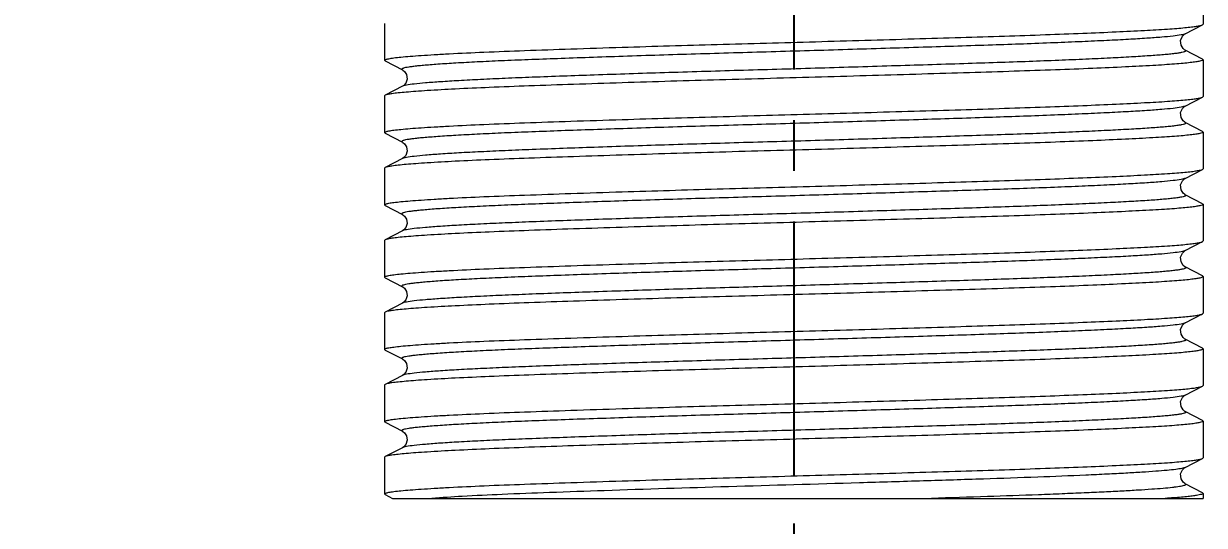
# Model space of a CAD drawing. Header units: millimetres. Extents: x 1243 to 1837, y -1232 to -812.
# Drawn here: x 1666.44 to 1696.01, y -1161.87 to -1149.3 of the extents above; entities that cross this region are included whole.
import ezdxf

# ---------------------------------------------------------------- set-up
doc = ezdxf.new("R2010")
doc.units = ezdxf.units.MM
doc.header["$LTSCALE"] = 0.1
doc.linetypes.add('CENTERX2', pattern=[101.6, 63.5, -12.7, 12.7, -12.7])
doc.layers.get('0').update_dxf_attribs({"lineweight": 13})
doc.layers.add('CENTER', color=1, linetype='CENTERX2')
doc.layers.add('DIM', color=3, linetype='Continuous', lineweight=9)
doc.styles.get("Standard").update_dxf_attribs({"font": 'arial.ttf'})
doc.dimstyles.new('ISO-25', dxfattribs={"dimtxt": 2.5, "dimasz": 2.5, "dimexe": 1.25, "dimexo": 0.625, "dimtad": 1, "dimdec": 1, "dimtxsty": 'Standard', "dimcen": 2.5, "dimadec": 0, "dimazin": 0, "dimtfac": 1, "dimtdec": 1, "dimtmove": 0, "dimatfit": 3, "dimfxl": 0, "dimarcsym": 0})

# ---------------------------------------------------------------- blocks, each defined once
blk = doc.blocks.new('*D11')
at = {"layer": 'Defpoints', "color": 0}
for p in [(1567.241, -1117.891), (1712.241, -1117.891), (1712.241, -1191.812)]:
    blk.add_point(p, dxfattribs=at)
at = {"layer": 'DIM', "color": 3, "linetype": 'ByBlock', "lineweight": -2}
for p, q in [((1567.241, -1118.516), (1567.241, -1193.062)), ((1712.241, -1118.516), (1712.241, -1193.062)), ((1572.241, -1191.812), (1707.241, -1191.812))]:
    blk.add_line(p, q, dxfattribs=at)
at = {"layer": 'DIM', "color": 3}
for points in [[(1572.241, -1190.979), (1572.241, -1192.646), (1567.241, -1191.812)], [(1707.241, -1190.979), (1707.241, -1192.646), (1712.241, -1191.812)]]:
    blk.add_solid(points, dxfattribs=at)
at = {"layer": 'DIM', "color": 3, "insert": (1639.436, -1188.635), "char_height": 5, "attachment_point": 5}
blk.add_mtext('145', dxfattribs=at)
blk = doc.blocks.new('*D12')
at = {"layer": 'Defpoints', "color": 0}
for p in [(1585.481, -1161.191), (1685.731, -1161.191), (1685.731, -1175.771)]:
    blk.add_point(p, dxfattribs=at)
at = {"layer": 'DIM', "color": 3, "linetype": 'ByBlock', "lineweight": -2}
for p, q in [((1585.481, -1161.816), (1585.481, -1177.021)), ((1685.731, -1161.816), (1685.731, -1177.021)), ((1590.481, -1175.771), (1680.731, -1175.771))]:
    blk.add_line(p, q, dxfattribs=at)
at = {"layer": 'DIM', "color": 3}
for points in [[(1590.481, -1174.938), (1590.481, -1176.604), (1585.481, -1175.771)], [(1680.731, -1174.938), (1680.731, -1176.604), (1685.731, -1175.771)]]:
    blk.add_solid(points, dxfattribs=at)
at = {"layer": 'DIM', "color": 3, "insert": (1638.666, -1172.593), "char_height": 5, "attachment_point": 5}
blk.add_mtext('102', dxfattribs=at)

msp = doc.modelspace()

# ---------------------------------------------------------------- linework, layer by layer
at = {"color": 7, "linetype": 'Continuous'}
for p, q in [((1695.981, -1148.396), (1695.981, -1149.315)), ((1675.481, -1149.301), (1675.481, -1150.22)), ((1695.965, -1149.331), (1695.981, -1149.315)), ((1695.534, -1149.556), (1695.965, -1149.331)), ((1695.966, -1150.191), (1695.535, -1149.966)), ((1695.966, -1150.191), (1695.981, -1150.206)), ((1695.981, -1150.206), (1695.981, -1151.125)), ((1675.496, -1150.236), (1675.481, -1150.22)), ((1675.496, -1150.236), (1675.927, -1150.46)), ((1675.496, -1151.096), (1675.481, -1151.111)), ((1675.926, -1150.871), (1675.496, -1151.096)), ((1675.481, -1151.111), (1675.481, -1152.03)), ((1695.534, -1151.366), (1695.965, -1151.141)), ((1695.965, -1151.141), (1695.981, -1151.125)), ((1695.966, -1152.001), (1695.535, -1151.776)), ((1675.496, -1152.046), (1675.481, -1152.03)), ((1675.496, -1152.046), (1675.927, -1152.27)), ((1695.966, -1152.001), (1695.981, -1152.016)), ((1695.981, -1152.016), (1695.981, -1152.935)), ((1675.926, -1152.681), (1675.496, -1152.906)), ((1675.496, -1152.906), (1675.481, -1152.921)), ((1675.481, -1152.921), (1675.481, -1153.84)), ((1695.534, -1153.176), (1695.965, -1152.951)), ((1695.965, -1152.951), (1695.981, -1152.935)), ((1695.966, -1153.811), (1695.535, -1153.586)), ((1675.496, -1153.856), (1675.481, -1153.84)), ((1675.496, -1153.856), (1675.927, -1154.08)), ((1695.966, -1153.811), (1695.981, -1153.826)), ((1695.981, -1153.826), (1695.981, -1154.745)), ((1675.926, -1154.491), (1675.496, -1154.716)), ((1675.496, -1154.716), (1675.481, -1154.731)), ((1675.481, -1154.731), (1675.481, -1155.65)), ((1695.534, -1154.986), (1695.965, -1154.761)), ((1695.965, -1154.761), (1695.981, -1154.745)), ((1695.966, -1155.621), (1695.535, -1155.396)), ((1675.496, -1155.666), (1675.481, -1155.65)), ((1675.496, -1155.666), (1675.927, -1155.89)), ((1695.966, -1155.621), (1695.981, -1155.636)), ((1695.981, -1155.636), (1695.981, -1156.555)), ((1675.926, -1156.301), (1675.496, -1156.526)), ((1675.496, -1156.526), (1675.481, -1156.541)), ((1675.481, -1156.541), (1675.481, -1157.46)), ((1695.534, -1156.796), (1695.965, -1156.571)), ((1695.965, -1156.571), (1695.981, -1156.555)), ((1695.966, -1157.431), (1695.535, -1157.206)), ((1675.496, -1157.476), (1675.481, -1157.46)), ((1675.496, -1157.476), (1675.927, -1157.7)), ((1695.966, -1157.431), (1695.981, -1157.446)), ((1695.981, -1157.446), (1695.981, -1158.365)), ((1675.926, -1158.111), (1675.496, -1158.336)), ((1675.496, -1158.336), (1675.481, -1158.351)), ((1675.481, -1158.351), (1675.481, -1159.27)), ((1695.534, -1158.606), (1695.965, -1158.381)), ((1695.965, -1158.381), (1695.981, -1158.365)), ((1695.966, -1159.241), (1695.535, -1159.016)), ((1675.496, -1159.286), (1675.481, -1159.27)), ((1675.496, -1159.286), (1675.927, -1159.51)), ((1695.966, -1159.241), (1695.981, -1159.256)), ((1695.981, -1159.256), (1695.981, -1160.175)), ((1675.926, -1159.921), (1675.496, -1160.146)), ((1675.496, -1160.146), (1675.481, -1160.161)), ((1675.481, -1160.161), (1675.481, -1161.08)), ((1695.534, -1160.416), (1695.965, -1160.191)), ((1695.965, -1160.191), (1695.981, -1160.175)), ((1695.966, -1161.051), (1695.535, -1160.826)), ((1675.496, -1161.096), (1675.481, -1161.08)), ((1675.496, -1161.096), (1675.679, -1161.191)), ((1695.966, -1161.051), (1695.981, -1161.066)), ((1695.981, -1161.066), (1695.981, -1161.191)), ((1675.679, -1161.191), (1695.981, -1161.191))]:
    msp.add_line(p, q, dxfattribs=at)
for points in [[(1695.535, -1149.966), (1695.528, -1149.962), (1695.482, -1149.926), (1695.43, -1149.841), (1695.419, -1149.721), (1695.463, -1149.618), (1695.515, -1149.568), (1695.534, -1149.556)], [(1675.927, -1150.461), (1675.937, -1150.466), (1675.98, -1150.501), (1676.029, -1150.578), (1676.044, -1150.689), (1676.01, -1150.79), (1675.96, -1150.848), (1675.926, -1150.871)], [(1695.535, -1151.776), (1695.528, -1151.772), (1695.482, -1151.736), (1695.43, -1151.65), (1695.419, -1151.53), (1695.463, -1151.428), (1695.515, -1151.377), (1695.534, -1151.366)], [(1675.927, -1152.271), (1675.937, -1152.276), (1675.979, -1152.31), (1676.029, -1152.388), (1676.044, -1152.499), (1676.011, -1152.6), (1675.96, -1152.658), (1675.926, -1152.681)], [(1695.535, -1153.586), (1695.528, -1153.582), (1695.482, -1153.546), (1695.429, -1153.46), (1695.42, -1153.339), (1695.463, -1153.238), (1695.515, -1153.187), (1695.534, -1153.176)], [(1675.927, -1154.081), (1675.937, -1154.086), (1675.979, -1154.12), (1676.029, -1154.197), (1676.044, -1154.308), (1676.011, -1154.41), (1675.961, -1154.468), (1675.926, -1154.491)], [(1695.535, -1155.396), (1695.528, -1155.392), (1695.482, -1155.355), (1695.429, -1155.269), (1695.42, -1155.149), (1695.463, -1155.047), (1695.515, -1154.997), (1695.534, -1154.986)], [(1675.927, -1155.891), (1675.937, -1155.896), (1675.979, -1155.93), (1676.029, -1156.007), (1676.044, -1156.118), (1676.011, -1156.219), (1675.961, -1156.278), (1675.926, -1156.301)], [(1695.535, -1157.206), (1695.528, -1157.202), (1695.482, -1157.165), (1695.429, -1157.079), (1695.42, -1156.958), (1695.464, -1156.857), (1695.515, -1156.807), (1695.534, -1156.796)], [(1675.927, -1157.701), (1675.937, -1157.706), (1675.979, -1157.74), (1676.028, -1157.817), (1676.044, -1157.927), (1676.011, -1158.029), (1675.961, -1158.088), (1675.926, -1158.111)], [(1695.535, -1159.016), (1695.528, -1159.012), (1695.481, -1158.975), (1695.429, -1158.888), (1695.42, -1158.767), (1695.464, -1158.667), (1695.515, -1158.617), (1695.534, -1158.606)], [(1675.927, -1159.511), (1675.937, -1159.516), (1675.979, -1159.55), (1676.028, -1159.626), (1676.044, -1159.737), (1676.011, -1159.839), (1675.961, -1159.898), (1675.926, -1159.921)], [(1695.535, -1160.826), (1695.528, -1160.822), (1695.481, -1160.785), (1695.429, -1160.698), (1695.42, -1160.577), (1695.464, -1160.476), (1695.515, -1160.427), (1695.534, -1160.416)]]:
    msp.add_lwpolyline(points, dxfattribs=at)
for points, knots in [([(1695.534, -1149.556), (1695.522, -1149.562), (1695.487, -1149.573), (1695.387, -1149.594), (1695.203, -1149.618), (1694.917, -1149.645), (1694.543, -1149.672), (1694.085, -1149.699), (1693.545, -1149.727), (1692.925, -1149.755), (1691.97, -1149.795), (1690.642, -1149.842), (1688.918, -1149.896), (1687.069, -1149.953), (1685.171, -1150.009), (1683.295, -1150.063), (1681.776, -1150.111), (1680.621, -1150.15), (1679.828, -1150.178), (1679.094, -1150.205), (1678.425, -1150.232), (1677.822, -1150.26), (1677.293, -1150.289), (1676.901, -1150.313), (1676.631, -1150.334), (1676.461, -1150.348), (1676.315, -1150.361), (1676.191, -1150.375), (1676.091, -1150.388), (1676.013, -1150.402), (1675.962, -1150.413), (1675.933, -1150.424), (1675.92, -1150.43), (1675.912, -1150.437), (1675.91, -1150.451), (1675.921, -1150.457), (1675.927, -1150.46)], [0, 0, 0, 0, 0.002152, 0.005481, 0.015653, 0.030336, 0.049368, 0.072668, 0.100253, 0.131904, 0.167152, 0.246043, 0.33431, 0.430113, 0.52788, 0.623795, 0.716151, 0.759448, 0.79989, 0.837172, 0.871252, 0.902002, 0.929103, 0.952038, 0.961832, 0.970468, 0.977933, 0.984237, 0.989392, 0.993408, 0.996283, 0.997299, 0.998044, 0.99855, 0.998918, 1, 1, 1, 1]), ([(1681.429, -1149.893), (1682.222, -1149.868), (1683.838, -1149.82), (1686.276, -1149.754), (1688.311, -1149.695), (1689.889, -1149.647), (1690.985, -1149.614), (1692.004, -1149.579), (1692.937, -1149.544), (1693.764, -1149.509), (1694.469, -1149.474), (1694.975, -1149.445), (1695.311, -1149.421), (1695.512, -1149.404), (1695.678, -1149.387), (1695.808, -1149.37), (1695.9, -1149.353), (1695.949, -1149.34), (1695.965, -1149.331)], [0, 0, 0, 0, 0.16355, 0.333154, 0.502894, 0.583281, 0.658501, 0.728904, 0.793572, 0.850912, 0.899692, 0.939061, 0.95525, 0.96916, 0.980671, 0.98967, 0.996112, 1, 1, 1, 1]), ([(1675.481, -1150.22), (1675.481, -1150.216), (1675.49, -1150.206), (1675.524, -1150.192), (1675.6, -1150.175), (1675.727, -1150.156), (1675.905, -1150.137), (1676.133, -1150.117), (1676.411, -1150.097), (1676.737, -1150.076), (1677.262, -1150.047), (1678.017, -1150.011), (1679.034, -1149.973), (1680.187, -1149.933), (1681.001, -1149.906), (1681.429, -1149.893)], [0, 0, 0, 0, 0.002055, 0.005757, 0.019159, 0.040702, 0.070568, 0.108956, 0.155727, 0.210649, 0.273339, 0.419931, 0.590515, 0.784732, 1, 1, 1, 1]), ([(1695.535, -1149.966), (1695.541, -1149.969), (1695.552, -1149.975), (1695.55, -1149.989), (1695.541, -1149.996), (1695.527, -1150.003), (1695.497, -1150.014), (1695.445, -1150.026), (1695.365, -1150.04), (1695.261, -1150.054), (1695.135, -1150.068), (1694.987, -1150.082), (1694.817, -1150.095), (1694.549, -1150.114), (1694.161, -1150.138), (1693.632, -1150.166), (1693.024, -1150.195), (1692.345, -1150.223), (1691.605, -1150.252), (1690.813, -1150.279), (1689.666, -1150.316), (1688.145, -1150.364), (1686.266, -1150.421), (1684.368, -1150.475), (1682.523, -1150.53), (1680.798, -1150.587), (1679.47, -1150.634), (1678.522, -1150.672), (1677.909, -1150.7), (1677.368, -1150.728), (1676.907, -1150.756), (1676.533, -1150.784), (1676.249, -1150.811), (1676.069, -1150.834), (1675.972, -1150.854), (1675.939, -1150.865), (1675.926, -1150.871)], [0, 0, 0, 0, 0.001061, 0.001431, 0.001951, 0.002719, 0.003765, 0.006728, 0.010871, 0.016187, 0.022652, 0.030236, 0.038891, 0.048585, 0.0712, 0.098184, 0.129235, 0.163945, 0.20179, 0.242156, 0.284671, 0.376697, 0.474062, 0.571199, 0.666054, 0.75542, 0.834147, 0.868624, 0.899972, 0.927655, 0.951232, 0.970365, 0.984858, 0.994681, 0.9979, 1, 1, 1, 1]), ([(1695.981, -1150.206), (1695.981, -1150.215), (1695.946, -1150.232), (1695.89, -1150.246), (1695.787, -1150.264), (1695.649, -1150.281), (1695.47, -1150.299), (1695.254, -1150.317), (1695, -1150.334), (1694.59, -1150.359), (1693.993, -1150.389), (1693.182, -1150.426), (1692.254, -1150.462), (1691.224, -1150.497), (1690.108, -1150.532), (1688.923, -1150.568), (1687.688, -1150.604), (1685.998, -1150.653), (1683.909, -1150.709), (1682.243, -1150.758), (1681.429, -1150.784)], [0, 0, 0, 0, 0.00186, 0.006174, 0.013151, 0.022803, 0.035107, 0.050023, 0.067494, 0.087458, 0.134543, 0.190547, 0.254596, 0.325687, 0.402708, 0.484459, 0.569661, 0.656975, 0.832465, 1, 1, 1, 1]), ([(1681.429, -1150.784), (1681.024, -1150.797), (1680.246, -1150.822), (1679.137, -1150.86), (1678.148, -1150.898), (1677.299, -1150.936), (1676.685, -1150.97), (1676.275, -1150.998), (1676.032, -1151.017), (1675.833, -1151.036), (1675.679, -1151.054), (1675.572, -1151.072), (1675.515, -1151.086), (1675.496, -1151.096)], [0, 0, 0, 0, 0.204783, 0.392597, 0.559952, 0.703836, 0.821614, 0.870028, 0.911156, 0.944814, 0.970873, 0.989249, 1, 1, 1, 1]), ([(1695.534, -1151.366), (1695.522, -1151.372), (1695.487, -1151.383), (1695.387, -1151.404), (1695.203, -1151.428), (1694.917, -1151.455), (1694.543, -1151.482), (1694.085, -1151.509), (1693.545, -1151.537), (1692.925, -1151.565), (1691.97, -1151.605), (1690.642, -1151.652), (1688.918, -1151.706), (1687.069, -1151.763), (1685.171, -1151.819), (1683.295, -1151.873), (1681.776, -1151.921), (1680.621, -1151.96), (1679.828, -1151.988), (1679.094, -1152.015), (1678.425, -1152.042), (1677.822, -1152.07), (1677.293, -1152.099), (1676.901, -1152.123), (1676.631, -1152.144), (1676.461, -1152.158), (1676.315, -1152.171), (1676.191, -1152.185), (1676.091, -1152.198), (1676.013, -1152.212), (1675.962, -1152.223), (1675.933, -1152.234), (1675.92, -1152.24), (1675.912, -1152.247), (1675.91, -1152.261), (1675.921, -1152.267), (1675.927, -1152.27)], [0, 0, 0, 0, 0.002152, 0.005481, 0.015652, 0.030336, 0.049368, 0.072668, 0.100253, 0.131903, 0.167152, 0.246042, 0.33431, 0.430113, 0.52788, 0.623795, 0.716151, 0.759447, 0.79989, 0.837172, 0.871252, 0.902002, 0.929103, 0.952038, 0.961832, 0.970468, 0.977933, 0.984237, 0.989392, 0.993408, 0.996283, 0.997299, 0.998044, 0.99855, 0.998918, 1, 1, 1, 1]), ([(1681.429, -1151.703), (1682.222, -1151.678), (1683.838, -1151.63), (1686.276, -1151.564), (1688.311, -1151.505), (1689.889, -1151.457), (1690.985, -1151.424), (1692.004, -1151.389), (1692.937, -1151.354), (1693.764, -1151.319), (1694.469, -1151.284), (1694.975, -1151.255), (1695.311, -1151.231), (1695.512, -1151.214), (1695.678, -1151.197), (1695.808, -1151.18), (1695.9, -1151.163), (1695.949, -1151.15), (1695.965, -1151.141)], [0, 0, 0, 0, 0.163554, 0.333154, 0.502894, 0.583282, 0.658493, 0.728908, 0.793572, 0.850914, 0.899689, 0.939063, 0.955246, 0.969161, 0.980671, 0.98967, 0.996112, 1, 1, 1, 1]), ([(1675.481, -1152.03), (1675.481, -1152.026), (1675.49, -1152.016), (1675.524, -1152.002), (1675.6, -1151.985), (1675.727, -1151.966), (1675.905, -1151.947), (1676.133, -1151.927), (1676.411, -1151.907), (1676.737, -1151.886), (1677.262, -1151.857), (1678.017, -1151.821), (1679.034, -1151.783), (1680.187, -1151.743), (1681.001, -1151.716), (1681.429, -1151.703)], [0, 0, 0, 0, 0.002055, 0.005756, 0.019158, 0.040703, 0.070566, 0.108956, 0.155724, 0.210648, 0.273336, 0.419934, 0.590534, 0.784735, 1, 1, 1, 1]), ([(1695.535, -1151.776), (1695.541, -1151.779), (1695.552, -1151.785), (1695.55, -1151.799), (1695.541, -1151.806), (1695.527, -1151.813), (1695.497, -1151.824), (1695.445, -1151.836), (1695.365, -1151.85), (1695.261, -1151.864), (1695.135, -1151.878), (1694.987, -1151.892), (1694.817, -1151.906), (1694.549, -1151.924), (1694.161, -1151.948), (1693.632, -1151.976), (1693.024, -1152.005), (1692.345, -1152.033), (1691.605, -1152.062), (1690.813, -1152.089), (1689.666, -1152.126), (1688.145, -1152.174), (1686.266, -1152.231), (1684.368, -1152.285), (1682.523, -1152.34), (1680.798, -1152.397), (1679.47, -1152.444), (1678.522, -1152.482), (1677.909, -1152.51), (1677.368, -1152.538), (1676.907, -1152.566), (1676.533, -1152.594), (1676.249, -1152.621), (1676.069, -1152.644), (1675.972, -1152.664), (1675.939, -1152.675), (1675.926, -1152.681)], [0, 0, 0, 0, 0.001061, 0.001431, 0.001951, 0.002718, 0.003764, 0.006728, 0.01087, 0.016185, 0.022651, 0.030236, 0.038894, 0.048576, 0.071201, 0.098184, 0.129236, 0.163946, 0.201789, 0.242162, 0.284676, 0.376699, 0.474063, 0.571184, 0.666054, 0.755423, 0.834151, 0.868628, 0.899972, 0.927657, 0.951233, 0.970366, 0.98486, 0.994678, 0.997898, 1, 1, 1, 1]), ([(1695.981, -1152.016), (1695.981, -1152.025), (1695.946, -1152.042), (1695.89, -1152.056), (1695.787, -1152.074), (1695.649, -1152.091), (1695.47, -1152.109), (1695.254, -1152.127), (1695, -1152.144), (1694.59, -1152.169), (1693.993, -1152.199), (1693.182, -1152.236), (1692.254, -1152.272), (1691.224, -1152.307), (1690.108, -1152.342), (1688.923, -1152.378), (1687.688, -1152.414), (1685.998, -1152.463), (1683.909, -1152.519), (1682.243, -1152.568), (1681.429, -1152.594)], [0, 0, 0, 0, 0.00186, 0.006174, 0.013151, 0.022803, 0.035107, 0.050023, 0.067494, 0.087458, 0.134543, 0.190547, 0.254596, 0.325687, 0.402708, 0.484459, 0.569661, 0.656975, 0.832465, 1, 1, 1, 1]), ([(1681.429, -1152.594), (1681.024, -1152.607), (1680.246, -1152.632), (1679.137, -1152.67), (1678.148, -1152.708), (1677.299, -1152.746), (1676.685, -1152.78), (1676.275, -1152.808), (1676.032, -1152.827), (1675.833, -1152.846), (1675.679, -1152.864), (1675.572, -1152.882), (1675.515, -1152.896), (1675.496, -1152.906)], [0, 0, 0, 0, 0.204783, 0.392597, 0.559952, 0.703836, 0.821614, 0.870028, 0.911156, 0.944814, 0.970873, 0.989249, 1, 1, 1, 1]), ([(1681.429, -1153.513), (1682.222, -1153.488), (1683.838, -1153.44), (1686.276, -1153.374), (1688.311, -1153.315), (1689.889, -1153.267), (1690.985, -1153.234), (1692.004, -1153.199), (1692.937, -1153.164), (1693.764, -1153.129), (1694.469, -1153.094), (1694.975, -1153.065), (1695.311, -1153.041), (1695.512, -1153.024), (1695.678, -1153.007), (1695.808, -1152.99), (1695.9, -1152.973), (1695.949, -1152.96), (1695.965, -1152.951)], [0, 0, 0, 0, 0.163551, 0.333156, 0.502892, 0.583285, 0.658494, 0.728908, 0.793571, 0.850915, 0.899688, 0.939057, 0.955248, 0.969165, 0.980672, 0.989671, 0.996112, 1, 1, 1, 1]), ([(1695.534, -1153.176), (1695.522, -1153.182), (1695.487, -1153.193), (1695.387, -1153.214), (1695.203, -1153.238), (1694.917, -1153.265), (1694.543, -1153.292), (1694.085, -1153.319), (1693.545, -1153.347), (1692.925, -1153.375), (1691.97, -1153.415), (1690.642, -1153.462), (1688.918, -1153.516), (1687.069, -1153.573), (1685.171, -1153.629), (1683.295, -1153.683), (1681.776, -1153.731), (1680.621, -1153.77), (1679.828, -1153.798), (1679.094, -1153.825), (1678.425, -1153.852), (1677.822, -1153.88), (1677.293, -1153.909), (1676.901, -1153.933), (1676.631, -1153.954), (1676.461, -1153.968), (1676.315, -1153.981), (1676.191, -1153.995), (1676.091, -1154.008), (1676.013, -1154.022), (1675.962, -1154.033), (1675.933, -1154.044), (1675.92, -1154.05), (1675.912, -1154.057), (1675.91, -1154.071), (1675.921, -1154.077), (1675.927, -1154.08)], [0, 0, 0, 0, 0.002152, 0.00548, 0.015652, 0.030336, 0.049368, 0.072668, 0.100253, 0.131903, 0.167151, 0.246042, 0.33431, 0.430112, 0.52788, 0.623795, 0.716151, 0.759447, 0.79989, 0.837172, 0.871252, 0.902001, 0.929103, 0.952038, 0.961832, 0.970468, 0.977933, 0.984237, 0.989392, 0.993408, 0.996283, 0.997299, 0.998044, 0.99855, 0.998918, 1, 1, 1, 1]), ([(1675.481, -1153.84), (1675.481, -1153.836), (1675.49, -1153.826), (1675.524, -1153.812), (1675.6, -1153.795), (1675.727, -1153.776), (1675.905, -1153.757), (1676.133, -1153.737), (1676.411, -1153.717), (1676.737, -1153.696), (1677.262, -1153.667), (1678.017, -1153.631), (1679.034, -1153.593), (1680.187, -1153.553), (1681.001, -1153.526), (1681.429, -1153.513)], [0, 0, 0, 0, 0.002054, 0.005755, 0.019161, 0.040696, 0.070566, 0.108955, 0.155722, 0.210646, 0.273334, 0.419933, 0.590541, 0.784739, 1, 1, 1, 1]), ([(1695.535, -1153.586), (1695.541, -1153.589), (1695.552, -1153.595), (1695.55, -1153.609), (1695.541, -1153.616), (1695.527, -1153.623), (1695.497, -1153.634), (1695.445, -1153.646), (1695.365, -1153.66), (1695.261, -1153.674), (1695.135, -1153.688), (1694.987, -1153.702), (1694.817, -1153.716), (1694.549, -1153.734), (1694.161, -1153.758), (1693.632, -1153.786), (1693.024, -1153.815), (1692.345, -1153.843), (1691.605, -1153.872), (1690.813, -1153.899), (1689.666, -1153.936), (1688.145, -1153.984), (1686.266, -1154.041), (1684.368, -1154.095), (1682.523, -1154.15), (1680.798, -1154.207), (1679.47, -1154.254), (1678.522, -1154.292), (1677.909, -1154.32), (1677.368, -1154.348), (1676.907, -1154.376), (1676.533, -1154.404), (1676.249, -1154.431), (1676.069, -1154.454), (1675.972, -1154.474), (1675.939, -1154.485), (1675.926, -1154.491)], [0, 0, 0, 0, 0.001063, 0.001434, 0.001954, 0.002722, 0.003768, 0.006732, 0.010875, 0.016191, 0.022658, 0.03024, 0.038898, 0.04859, 0.071204, 0.09819, 0.129242, 0.163952, 0.2018, 0.242169, 0.284675, 0.376708, 0.474074, 0.571208, 0.666064, 0.755429, 0.83416, 0.868624, 0.899977, 0.927662, 0.951236, 0.97037, 0.984862, 0.994685, 0.997899, 1, 1, 1, 1]), ([(1695.981, -1153.826), (1695.981, -1153.835), (1695.946, -1153.852), (1695.89, -1153.866), (1695.787, -1153.884), (1695.649, -1153.901), (1695.47, -1153.919), (1695.254, -1153.937), (1695, -1153.954), (1694.59, -1153.979), (1693.993, -1154.009), (1693.182, -1154.046), (1692.254, -1154.082), (1691.224, -1154.117), (1690.108, -1154.152), (1688.923, -1154.188), (1687.688, -1154.224), (1685.998, -1154.273), (1683.909, -1154.329), (1682.243, -1154.378), (1681.429, -1154.404)], [0, 0, 0, 0, 0.00186, 0.006174, 0.013151, 0.022803, 0.035107, 0.050023, 0.067494, 0.087458, 0.134543, 0.190547, 0.254596, 0.325687, 0.402708, 0.484459, 0.569661, 0.656975, 0.832465, 1, 1, 1, 1]), ([(1681.429, -1154.404), (1681.024, -1154.417), (1680.246, -1154.442), (1679.137, -1154.48), (1678.148, -1154.518), (1677.299, -1154.556), (1676.685, -1154.59), (1676.275, -1154.618), (1676.032, -1154.637), (1675.833, -1154.656), (1675.679, -1154.674), (1675.572, -1154.692), (1675.515, -1154.706), (1675.496, -1154.716)], [0, 0, 0, 0, 0.204783, 0.392597, 0.559952, 0.703836, 0.821614, 0.870028, 0.911156, 0.944814, 0.970873, 0.989249, 1, 1, 1, 1]), ([(1681.429, -1155.323), (1682.222, -1155.298), (1683.838, -1155.25), (1686.276, -1155.184), (1688.311, -1155.125), (1689.889, -1155.077), (1690.985, -1155.044), (1692.004, -1155.009), (1692.937, -1154.974), (1693.764, -1154.939), (1694.469, -1154.904), (1694.975, -1154.875), (1695.311, -1154.851), (1695.512, -1154.834), (1695.678, -1154.817), (1695.808, -1154.8), (1695.9, -1154.783), (1695.949, -1154.77), (1695.965, -1154.761)], [0, 0, 0, 0, 0.163546, 0.333158, 0.50289, 0.583286, 0.658501, 0.728908, 0.79357, 0.850914, 0.899687, 0.939051, 0.955253, 0.969167, 0.980669, 0.98967, 0.996111, 1, 1, 1, 1]), ([(1695.534, -1154.986), (1695.522, -1154.992), (1695.487, -1155.003), (1695.387, -1155.024), (1695.203, -1155.048), (1694.917, -1155.075), (1694.543, -1155.102), (1694.085, -1155.129), (1693.545, -1155.157), (1692.925, -1155.185), (1691.97, -1155.225), (1690.642, -1155.272), (1688.918, -1155.326), (1687.069, -1155.383), (1685.171, -1155.439), (1683.295, -1155.493), (1681.776, -1155.541), (1680.621, -1155.58), (1679.828, -1155.608), (1679.094, -1155.635), (1678.425, -1155.662), (1677.822, -1155.69), (1677.293, -1155.719), (1676.901, -1155.743), (1676.631, -1155.764), (1676.461, -1155.778), (1676.315, -1155.791), (1676.191, -1155.805), (1676.091, -1155.818), (1676.013, -1155.832), (1675.962, -1155.843), (1675.933, -1155.854), (1675.92, -1155.86), (1675.912, -1155.867), (1675.91, -1155.881), (1675.921, -1155.887), (1675.927, -1155.89)], [0, 0, 0, 0, 0.002152, 0.00548, 0.015652, 0.030335, 0.049368, 0.072667, 0.100252, 0.131903, 0.167151, 0.246042, 0.334309, 0.430112, 0.527879, 0.623794, 0.71615, 0.759447, 0.799889, 0.837171, 0.871252, 0.902001, 0.929103, 0.952038, 0.961832, 0.970468, 0.977933, 0.984237, 0.989392, 0.993408, 0.996283, 0.997299, 0.998044, 0.99855, 0.998918, 1, 1, 1, 1]), ([(1675.481, -1155.65), (1675.481, -1155.646), (1675.49, -1155.636), (1675.524, -1155.622), (1675.6, -1155.605), (1675.727, -1155.587), (1675.905, -1155.567), (1676.133, -1155.547), (1676.411, -1155.527), (1676.737, -1155.506), (1677.262, -1155.477), (1678.017, -1155.441), (1679.034, -1155.403), (1680.187, -1155.363), (1681.001, -1155.336), (1681.429, -1155.323)], [0, 0, 0, 0, 0.002057, 0.005766, 0.019172, 0.040693, 0.070571, 0.108957, 0.155725, 0.210649, 0.273338, 0.419932, 0.590527, 0.78474, 1, 1, 1, 1]), ([(1695.535, -1155.396), (1695.541, -1155.399), (1695.552, -1155.405), (1695.55, -1155.419), (1695.541, -1155.426), (1695.527, -1155.433), (1695.497, -1155.444), (1695.445, -1155.456), (1695.365, -1155.47), (1695.261, -1155.484), (1695.135, -1155.498), (1694.987, -1155.512), (1694.817, -1155.526), (1694.549, -1155.545), (1694.161, -1155.568), (1693.632, -1155.596), (1693.024, -1155.625), (1692.345, -1155.653), (1691.605, -1155.682), (1690.813, -1155.709), (1689.666, -1155.746), (1688.145, -1155.794), (1686.266, -1155.851), (1684.368, -1155.905), (1682.523, -1155.96), (1680.798, -1156.017), (1679.47, -1156.064), (1678.522, -1156.102), (1677.909, -1156.13), (1677.368, -1156.158), (1676.907, -1156.186), (1676.533, -1156.214), (1676.249, -1156.241), (1676.069, -1156.264), (1675.972, -1156.284), (1675.939, -1156.295), (1675.926, -1156.301)], [0, 0, 0, 0, 0.001066, 0.001436, 0.001957, 0.002725, 0.003771, 0.006735, 0.010878, 0.016194, 0.022664, 0.03025, 0.0389, 0.048588, 0.07121, 0.098194, 0.129248, 0.163956, 0.201807, 0.242172, 0.284693, 0.376714, 0.474076, 0.571197, 0.666063, 0.755427, 0.834149, 0.868633, 0.899974, 0.92766, 0.951234, 0.970369, 0.984861, 0.994681, 0.997902, 1, 1, 1, 1]), ([(1695.981, -1155.636), (1695.981, -1155.645), (1695.946, -1155.662), (1695.89, -1155.676), (1695.787, -1155.694), (1695.649, -1155.711), (1695.47, -1155.729), (1695.254, -1155.747), (1695, -1155.764), (1694.59, -1155.789), (1693.993, -1155.819), (1693.182, -1155.856), (1692.254, -1155.892), (1691.224, -1155.927), (1690.108, -1155.962), (1688.923, -1155.998), (1687.688, -1156.034), (1685.998, -1156.083), (1683.909, -1156.139), (1682.243, -1156.188), (1681.429, -1156.214)], [0, 0, 0, 0, 0.00186, 0.006174, 0.013151, 0.022803, 0.035107, 0.050023, 0.067494, 0.087458, 0.134543, 0.190547, 0.254596, 0.325687, 0.402708, 0.484459, 0.569661, 0.656975, 0.832465, 1, 1, 1, 1]), ([(1681.429, -1156.214), (1681.024, -1156.227), (1680.246, -1156.252), (1679.137, -1156.29), (1678.148, -1156.328), (1677.299, -1156.366), (1676.685, -1156.4), (1676.275, -1156.428), (1676.032, -1156.447), (1675.833, -1156.466), (1675.679, -1156.484), (1675.572, -1156.502), (1675.515, -1156.516), (1675.496, -1156.526)], [0, 0, 0, 0, 0.204783, 0.392597, 0.559952, 0.703836, 0.821614, 0.870028, 0.911156, 0.944814, 0.970873, 0.989249, 1, 1, 1, 1]), ([(1681.429, -1157.133), (1682.222, -1157.108), (1683.838, -1157.06), (1686.276, -1156.994), (1688.311, -1156.935), (1689.889, -1156.887), (1690.985, -1156.854), (1692.004, -1156.819), (1692.937, -1156.784), (1693.764, -1156.749), (1694.469, -1156.714), (1694.975, -1156.685), (1695.311, -1156.661), (1695.512, -1156.644), (1695.678, -1156.627), (1695.808, -1156.61), (1695.9, -1156.593), (1695.949, -1156.58), (1695.965, -1156.571)], [0, 0, 0, 0, 0.163543, 0.333158, 0.50289, 0.583285, 0.65851, 0.728909, 0.793568, 0.850913, 0.899688, 0.93905, 0.955255, 0.969167, 0.980669, 0.98967, 0.996111, 1, 1, 1, 1]), ([(1695.534, -1156.796), (1695.522, -1156.802), (1695.487, -1156.813), (1695.387, -1156.834), (1695.203, -1156.858), (1694.917, -1156.885), (1694.543, -1156.912), (1694.085, -1156.939), (1693.545, -1156.967), (1692.925, -1156.995), (1691.97, -1157.035), (1690.642, -1157.082), (1688.918, -1157.136), (1687.069, -1157.193), (1685.171, -1157.249), (1683.295, -1157.303), (1681.776, -1157.351), (1680.621, -1157.39), (1679.828, -1157.418), (1679.094, -1157.445), (1678.425, -1157.472), (1677.822, -1157.5), (1677.293, -1157.529), (1676.901, -1157.553), (1676.631, -1157.574), (1676.461, -1157.588), (1676.315, -1157.601), (1676.191, -1157.615), (1676.091, -1157.628), (1676.013, -1157.642), (1675.962, -1157.653), (1675.933, -1157.664), (1675.92, -1157.67), (1675.912, -1157.677), (1675.91, -1157.691), (1675.921, -1157.697), (1675.927, -1157.7)], [0, 0, 0, 0, 0.002152, 0.00548, 0.015652, 0.030335, 0.049368, 0.072667, 0.100252, 0.131902, 0.167151, 0.246041, 0.334309, 0.430112, 0.527879, 0.623794, 0.71615, 0.759447, 0.799889, 0.837171, 0.871252, 0.902001, 0.929103, 0.952038, 0.961832, 0.970468, 0.977933, 0.984237, 0.989392, 0.993408, 0.996283, 0.997299, 0.998044, 0.99855, 0.998918, 1, 1, 1, 1]), ([(1675.481, -1157.46), (1675.481, -1157.456), (1675.49, -1157.446), (1675.524, -1157.432), (1675.6, -1157.415), (1675.727, -1157.397), (1675.905, -1157.377), (1676.133, -1157.357), (1676.411, -1157.337), (1676.737, -1157.316), (1677.262, -1157.287), (1678.017, -1157.251), (1679.034, -1157.213), (1680.187, -1157.173), (1681.001, -1157.146), (1681.429, -1157.133)], [0, 0, 0, 0, 0.002059, 0.005771, 0.01917, 0.040693, 0.070573, 0.108955, 0.155727, 0.210651, 0.273339, 0.419944, 0.590508, 0.784737, 1, 1, 1, 1]), ([(1695.535, -1157.206), (1695.541, -1157.209), (1695.552, -1157.215), (1695.55, -1157.229), (1695.541, -1157.236), (1695.527, -1157.243), (1695.497, -1157.254), (1695.445, -1157.266), (1695.365, -1157.28), (1695.261, -1157.294), (1695.135, -1157.308), (1694.987, -1157.322), (1694.817, -1157.336), (1694.549, -1157.354), (1694.161, -1157.378), (1693.632, -1157.406), (1693.024, -1157.435), (1692.345, -1157.463), (1691.605, -1157.492), (1690.813, -1157.519), (1689.666, -1157.556), (1688.145, -1157.604), (1686.266, -1157.661), (1684.368, -1157.715), (1682.523, -1157.77), (1680.798, -1157.827), (1679.47, -1157.874), (1678.522, -1157.912), (1677.909, -1157.94), (1677.368, -1157.968), (1676.907, -1157.996), (1676.533, -1158.024), (1676.249, -1158.051), (1676.069, -1158.074), (1675.972, -1158.094), (1675.939, -1158.105), (1675.926, -1158.111)], [0, 0, 0, 0, 0.001062, 0.001432, 0.001952, 0.00272, 0.003766, 0.006729, 0.010871, 0.016187, 0.022653, 0.03024, 0.038897, 0.048581, 0.071202, 0.098184, 0.129236, 0.163946, 0.201791, 0.242166, 0.28467, 0.376697, 0.474064, 0.571189, 0.666052, 0.755421, 0.834156, 0.868624, 0.899971, 0.927654, 0.951231, 0.970365, 0.984857, 0.994679, 0.9979, 1, 1, 1, 1]), ([(1695.981, -1157.446), (1695.981, -1157.455), (1695.946, -1157.472), (1695.89, -1157.486), (1695.787, -1157.504), (1695.649, -1157.521), (1695.47, -1157.539), (1695.254, -1157.557), (1695, -1157.574), (1694.59, -1157.599), (1693.993, -1157.629), (1693.182, -1157.666), (1692.254, -1157.702), (1691.224, -1157.737), (1690.108, -1157.772), (1688.923, -1157.808), (1687.688, -1157.844), (1685.998, -1157.893), (1683.909, -1157.949), (1682.243, -1157.998), (1681.429, -1158.024)], [0, 0, 0, 0, 0.00186, 0.006174, 0.013151, 0.022803, 0.035107, 0.050023, 0.067494, 0.087458, 0.134543, 0.190547, 0.254596, 0.325687, 0.402708, 0.484459, 0.569661, 0.656975, 0.832465, 1, 1, 1, 1]), ([(1681.429, -1158.024), (1681.024, -1158.037), (1680.246, -1158.062), (1679.137, -1158.1), (1678.148, -1158.138), (1677.299, -1158.176), (1676.685, -1158.21), (1676.275, -1158.238), (1676.032, -1158.257), (1675.833, -1158.276), (1675.679, -1158.294), (1675.572, -1158.312), (1675.515, -1158.326), (1675.496, -1158.336)], [0, 0, 0, 0, 0.204783, 0.392597, 0.559952, 0.703836, 0.821614, 0.870028, 0.911156, 0.944814, 0.970873, 0.989249, 1, 1, 1, 1]), ([(1681.429, -1158.943), (1682.222, -1158.918), (1683.838, -1158.87), (1686.276, -1158.804), (1688.311, -1158.745), (1689.889, -1158.697), (1690.985, -1158.664), (1692.004, -1158.629), (1692.937, -1158.594), (1693.764, -1158.559), (1694.469, -1158.524), (1694.975, -1158.495), (1695.311, -1158.471), (1695.512, -1158.454), (1695.678, -1158.437), (1695.808, -1158.42), (1695.9, -1158.403), (1695.949, -1158.39), (1695.965, -1158.381)], [0, 0, 0, 0, 0.163547, 0.333156, 0.502891, 0.583281, 0.658507, 0.728911, 0.793568, 0.850912, 0.899689, 0.939056, 0.955253, 0.969167, 0.980669, 0.98967, 0.99611, 1, 1, 1, 1]), ([(1695.534, -1158.606), (1695.522, -1158.612), (1695.487, -1158.623), (1695.387, -1158.644), (1695.203, -1158.668), (1694.917, -1158.695), (1694.543, -1158.722), (1694.085, -1158.749), (1693.545, -1158.777), (1692.925, -1158.805), (1691.97, -1158.845), (1690.642, -1158.892), (1688.918, -1158.946), (1687.069, -1159.003), (1685.171, -1159.059), (1683.295, -1159.113), (1681.776, -1159.161), (1680.621, -1159.2), (1679.828, -1159.228), (1679.094, -1159.255), (1678.425, -1159.282), (1677.822, -1159.31), (1677.293, -1159.339), (1676.901, -1159.363), (1676.631, -1159.384), (1676.461, -1159.398), (1676.315, -1159.411), (1676.191, -1159.425), (1676.091, -1159.438), (1676.013, -1159.452), (1675.962, -1159.463), (1675.933, -1159.474), (1675.92, -1159.48), (1675.912, -1159.487), (1675.91, -1159.501), (1675.921, -1159.507), (1675.927, -1159.51)], [0, 0, 0, 0, 0.002152, 0.00548, 0.015652, 0.030335, 0.049367, 0.072667, 0.100252, 0.131902, 0.16715, 0.246041, 0.334309, 0.430111, 0.527879, 0.623794, 0.71615, 0.759447, 0.799889, 0.837171, 0.871252, 0.902001, 0.929103, 0.952038, 0.961832, 0.970468, 0.977933, 0.984237, 0.989392, 0.993408, 0.996283, 0.997299, 0.998044, 0.99855, 0.998918, 1, 1, 1, 1]), ([(1675.481, -1159.27), (1675.481, -1159.266), (1675.49, -1159.256), (1675.524, -1159.242), (1675.6, -1159.225), (1675.727, -1159.207), (1675.905, -1159.187), (1676.133, -1159.167), (1676.411, -1159.147), (1676.737, -1159.126), (1677.262, -1159.097), (1678.017, -1159.061), (1679.034, -1159.023), (1680.187, -1158.983), (1681.001, -1158.956), (1681.429, -1158.943)], [0, 0, 0, 0, 0.002061, 0.005772, 0.019163, 0.040696, 0.07057, 0.108951, 0.155728, 0.21065, 0.273333, 0.419962, 0.590503, 0.78473, 1, 1, 1, 1]), ([(1695.535, -1159.016), (1695.541, -1159.019), (1695.552, -1159.025), (1695.55, -1159.039), (1695.541, -1159.046), (1695.527, -1159.053), (1695.497, -1159.064), (1695.445, -1159.076), (1695.365, -1159.09), (1695.261, -1159.104), (1695.135, -1159.118), (1694.987, -1159.132), (1694.817, -1159.145), (1694.549, -1159.164), (1694.161, -1159.188), (1693.632, -1159.216), (1693.024, -1159.245), (1692.345, -1159.273), (1691.605, -1159.302), (1690.813, -1159.329), (1689.666, -1159.366), (1688.145, -1159.414), (1686.266, -1159.471), (1684.368, -1159.525), (1682.523, -1159.58), (1680.798, -1159.637), (1679.47, -1159.684), (1678.522, -1159.722), (1677.909, -1159.75), (1677.368, -1159.778), (1676.907, -1159.806), (1676.533, -1159.834), (1676.249, -1159.861), (1676.069, -1159.884), (1675.972, -1159.904), (1675.939, -1159.915), (1675.926, -1159.921)], [0, 0, 0, 0, 0.001061, 0.001431, 0.001951, 0.002719, 0.003765, 0.006729, 0.010871, 0.016186, 0.022652, 0.030236, 0.038891, 0.048583, 0.0712, 0.098184, 0.129236, 0.163945, 0.201789, 0.242154, 0.284674, 0.376698, 0.474061, 0.571196, 0.666054, 0.755421, 0.834143, 0.868626, 0.899972, 0.927656, 0.951233, 0.970365, 0.984859, 0.99468, 0.9979, 1, 1, 1, 1]), ([(1695.981, -1159.256), (1695.981, -1159.265), (1695.946, -1159.282), (1695.89, -1159.296), (1695.787, -1159.314), (1695.649, -1159.331), (1695.47, -1159.349), (1695.254, -1159.367), (1695, -1159.384), (1694.59, -1159.409), (1693.993, -1159.439), (1693.182, -1159.476), (1692.254, -1159.512), (1691.224, -1159.547), (1690.108, -1159.582), (1688.923, -1159.618), (1687.688, -1159.654), (1685.998, -1159.703), (1683.909, -1159.759), (1682.243, -1159.808), (1681.429, -1159.834)], [0, 0, 0, 0, 0.00186, 0.006174, 0.013151, 0.022803, 0.035107, 0.050023, 0.067494, 0.087458, 0.134543, 0.190547, 0.254596, 0.325687, 0.402708, 0.484459, 0.569661, 0.656975, 0.832465, 1, 1, 1, 1]), ([(1681.429, -1159.834), (1681.024, -1159.847), (1680.246, -1159.872), (1679.137, -1159.91), (1678.148, -1159.948), (1677.299, -1159.986), (1676.685, -1160.02), (1676.275, -1160.048), (1676.032, -1160.067), (1675.833, -1160.086), (1675.679, -1160.104), (1675.572, -1160.122), (1675.515, -1160.136), (1675.496, -1160.146)], [0, 0, 0, 0, 0.204783, 0.392597, 0.559952, 0.703836, 0.821614, 0.870028, 0.911156, 0.944814, 0.970873, 0.989249, 1, 1, 1, 1]), ([(1681.429, -1160.753), (1682.222, -1160.728), (1683.838, -1160.68), (1686.276, -1160.614), (1688.311, -1160.555), (1689.889, -1160.507), (1690.985, -1160.474), (1692.004, -1160.439), (1692.937, -1160.404), (1693.764, -1160.369), (1694.469, -1160.334), (1694.975, -1160.305), (1695.311, -1160.281), (1695.512, -1160.264), (1695.678, -1160.247), (1695.808, -1160.23), (1695.9, -1160.213), (1695.949, -1160.2), (1695.965, -1160.191)], [0, 0, 0, 0, 0.163558, 0.333153, 0.502893, 0.583274, 0.658497, 0.72891, 0.793567, 0.850911, 0.899689, 0.939061, 0.955251, 0.969168, 0.98067, 0.989669, 0.996109, 1, 1, 1, 1]), ([(1695.534, -1160.416), (1695.524, -1160.421), (1695.497, -1160.43), (1695.418, -1160.449), (1695.277, -1160.469), (1695.059, -1160.492), (1694.776, -1160.515), (1694.431, -1160.539), (1694.024, -1160.562), (1693.556, -1160.586), (1692.821, -1160.62), (1691.789, -1160.662), (1690.433, -1160.709), (1688.943, -1160.755), (1686.816, -1160.821), (1684.15, -1160.897), (1681.562, -1160.977), (1679.672, -1161.043), (1678.486, -1161.089), (1677.503, -1161.136), (1676.916, -1161.172), (1676.661, -1161.191)], [0, 0, 0, 0, 0.001846, 0.004586, 0.012766, 0.024437, 0.039474, 0.057792, 0.079369, 0.104219, 0.132178, 0.196133, 0.268336, 0.347582, 0.432709, 0.606319, 0.771066, 0.843692, 0.906687, 0.959439, 1, 1, 1, 1]), ([(1675.481, -1161.08), (1675.481, -1161.076), (1675.49, -1161.066), (1675.524, -1161.052), (1675.6, -1161.035), (1675.727, -1161.016), (1675.905, -1160.997), (1676.133, -1160.977), (1676.411, -1160.957), (1676.738, -1160.936), (1677.263, -1160.907), (1678.017, -1160.871), (1679.034, -1160.833), (1680.187, -1160.793), (1681.001, -1160.766), (1681.429, -1160.753)], [0, 0, 0, 0, 0.002068, 0.005783, 0.019156, 0.040683, 0.070589, 0.108971, 0.155745, 0.210667, 0.273351, 0.419988, 0.590531, 0.78473, 1, 1, 1, 1]), ([(1695.535, -1160.826), (1695.541, -1160.829), (1695.548, -1160.833), (1695.551, -1160.844), (1695.548, -1160.85), (1695.541, -1160.856), (1695.524, -1160.865), (1695.494, -1160.874), (1695.445, -1160.886), (1695.382, -1160.897), (1695.303, -1160.908), (1695.168, -1160.925), (1694.964, -1160.944), (1694.677, -1160.966), (1694.335, -1160.988), (1693.938, -1161.01), (1693.486, -1161.033), (1692.984, -1161.056), (1692.436, -1161.079), (1691.628, -1161.111), (1690.538, -1161.149), (1689.645, -1161.177), (1689.178, -1161.191)], [0, 0, 0, 0, 0.002844, 0.003767, 0.004758, 0.006119, 0.007981, 0.013379, 0.021112, 0.0312, 0.043638, 0.058398, 0.094682, 0.139513, 0.192804, 0.254908, 0.325516, 0.404078, 0.489889, 0.582098, 0.781837, 1, 1, 1, 1]), ([(1695.981, -1161.066), (1695.981, -1161.073), (1695.956, -1161.088), (1695.913, -1161.1), (1695.836, -1161.116), (1695.732, -1161.131), (1695.598, -1161.147), (1695.363, -1161.169), (1695.171, -1161.183), (1695.035, -1161.191)], [0, 0, 0, 0, 0.022609, 0.072153, 0.15169, 0.261584, 0.401756, 0.571951, 1, 1, 1, 1])]:
    msp.add_open_spline(points, degree=3, knots=knots, dxfattribs=at)
at = {"layer": 'CENTER'}
msp.add_line((1685.731, -1032.34), (1685.731, -1160.648), dxfattribs=at)

# ---------------------------------------------------------------- dimensions: what is measured, and where the dimension line sits
at = {"layer": 'DIM', "color": 7}
dim = msp.add_linear_dim(base=(1712.241, -1191.812), p1=(1567.241, -1117.891), p2=(1712.241, -1117.891), dimstyle='ISO-25', override={"dimtxt": 5, "dimasz": 5, "dimcen": 5, "dimclrd": 3, "dimclre": 3, "dimclrt": 3, "dimfxl": 1.25, "dimarcsym": 1}, dxfattribs=at)
dim.commit()
dim.dimension.update_dxf_attribs({"geometry": '*D11', "text_midpoint": (1639.436, -1191.812), "dimtype": 160})
dim = msp.add_linear_dim(base=(1685.731, -1175.771), p1=(1585.481, -1161.191), p2=(1685.731, -1161.191), text='102', dimstyle='ISO-25', override={"dimtxt": 5, "dimasz": 5, "dimcen": 5, "dimclrd": 3, "dimclre": 3, "dimclrt": 3, "dimfxl": 1.25, "dimarcsym": 1}, dxfattribs=at)
dim.commit()
dim.dimension.update_dxf_attribs({"geometry": '*D12', "text_midpoint": (1638.666, -1175.771), "dimtype": 160})

doc.saveas('drawing.dxf')
